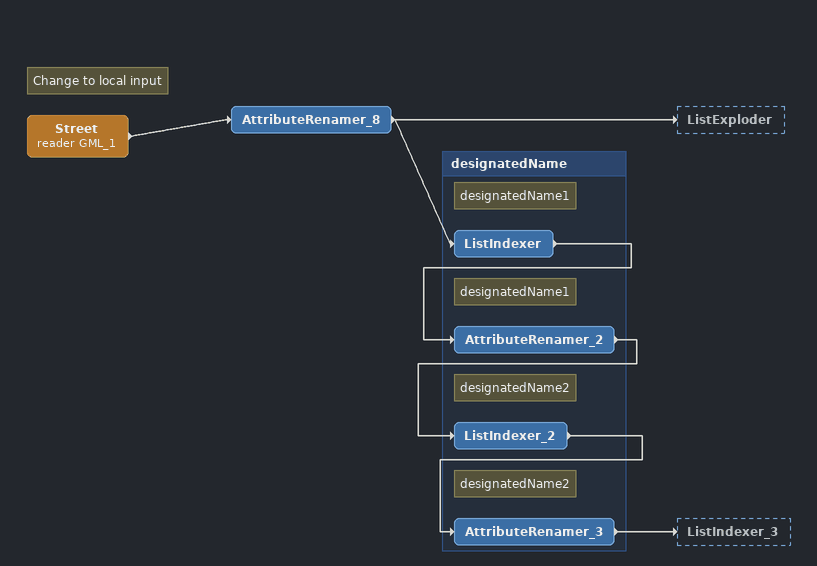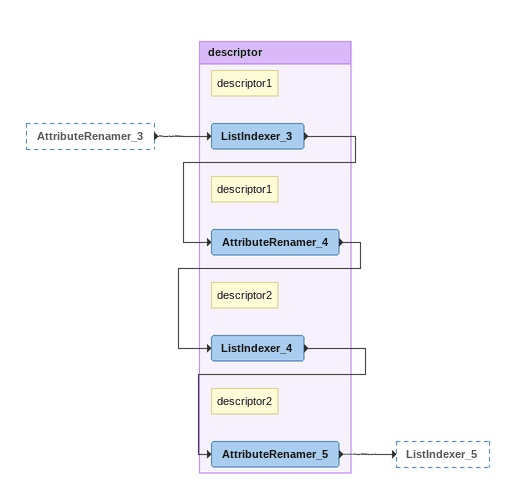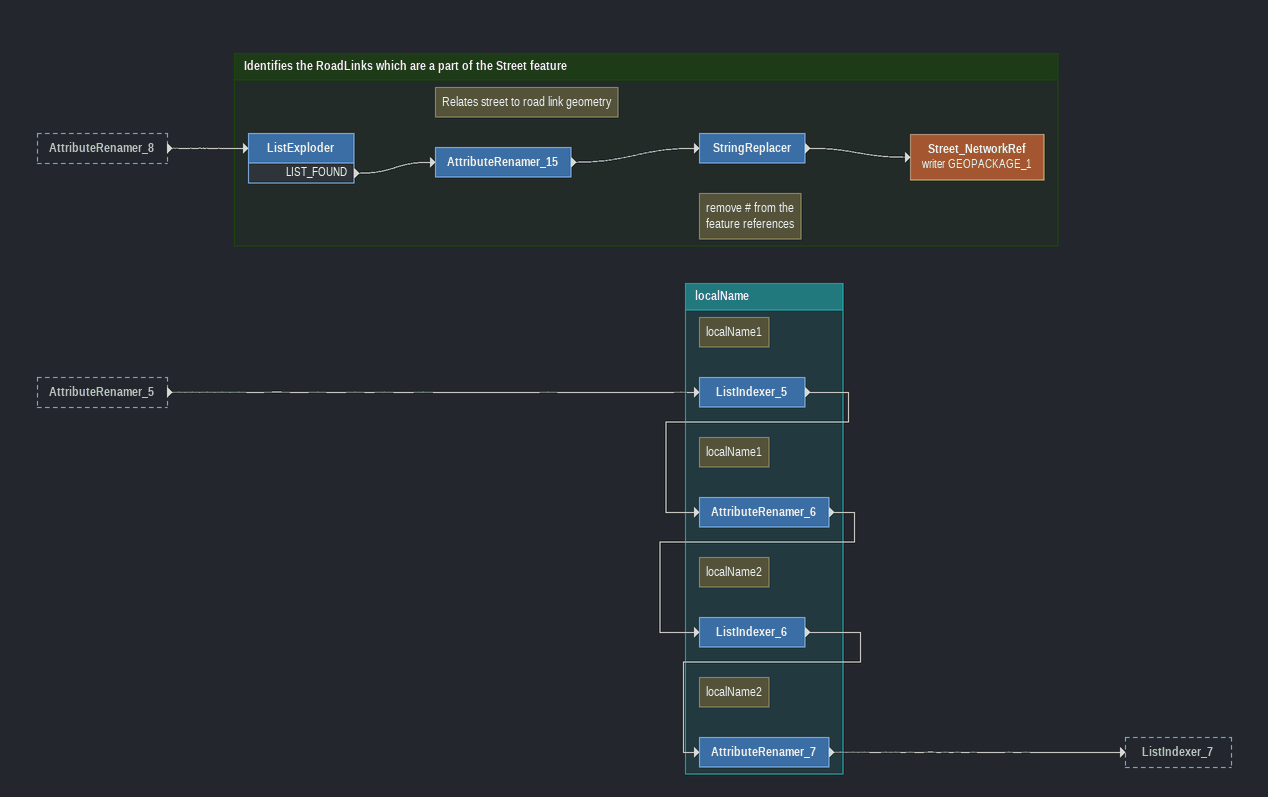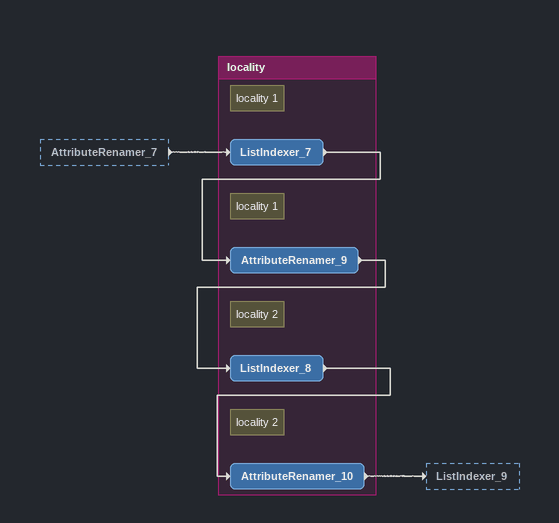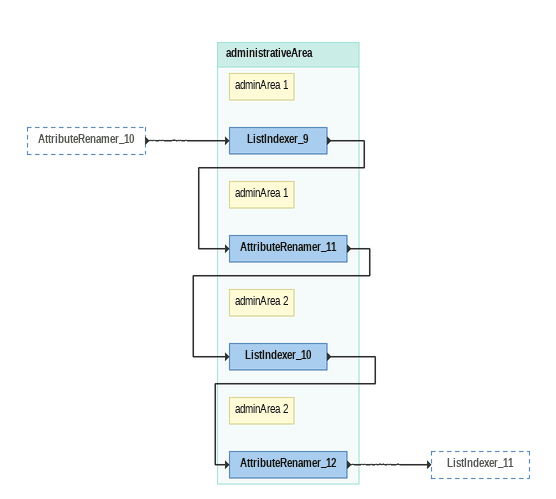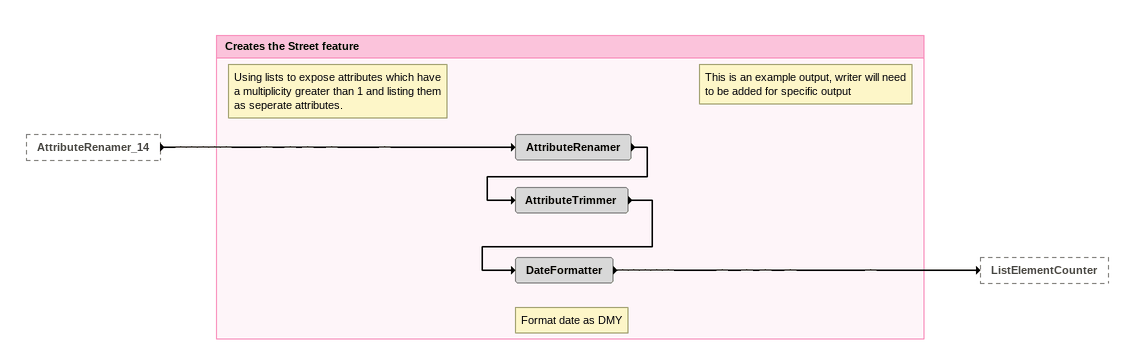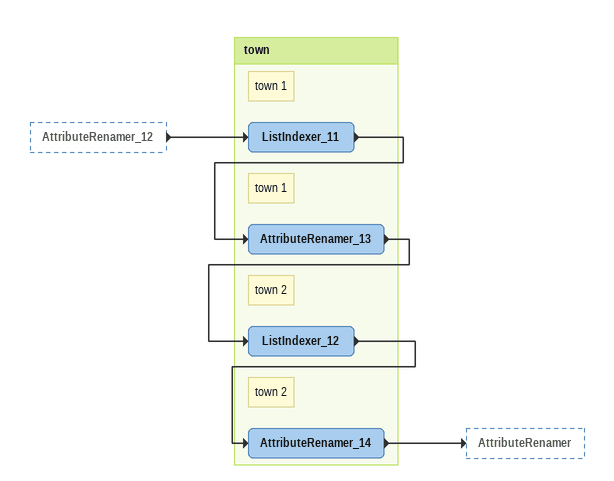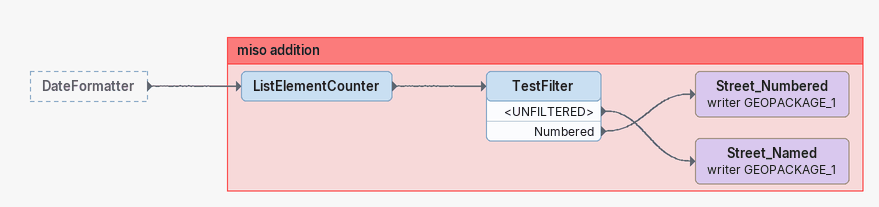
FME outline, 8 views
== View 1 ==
Note: Change to local input
Street (reader GML_1)
    -> AttributeRenamer_8
AttributeRenamer_8
    -> ListExploder
    -> ListIndexer

Bookmark: designatedName
Note: designatedName1
ListIndexer
    -> AttributeRenamer_2
Note: designatedName1
AttributeRenamer_2
    -> ListIndexer_2
Note: designatedName2
ListIndexer_2
    -> AttributeRenamer_3
Note: designatedName2
AttributeRenamer_3
    -> ListIndexer_3

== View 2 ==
AttributeRenamer_3 [outside]
    -> ListIndexer_3

Bookmark: descriptor
Note: descriptor1
ListIndexer_3
    -> AttributeRenamer_4
Note: descriptor1
AttributeRenamer_4
    -> ListIndexer_4
Note: descriptor2
ListIndexer_4
    -> AttributeRenamer_5
Note: descriptor2
AttributeRenamer_5
    -> ListIndexer_5

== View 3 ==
AttributeRenamer_8 [outside]
    -> ListExploder
AttributeRenamer_5 [outside]
    -> ListIndexer_5

Bookmark: Identifies the RoadLinks which are a part of the Street feature
ListExploder
    LIST_FOUND -> AttributeRenamer_15
Note: Relates street to road link geometry
AttributeRenamer_15
    -> StringReplacer
Note: remove # from the / feature references
StringReplacer
    -> Street_NetworkRef (writer GEOPACKAGE_1)
Street_NetworkRef (writer GEOPACKAGE_1)

Bookmark: localName
Note: localName1
ListIndexer_5
    -> AttributeRenamer_6
Note: localName1
AttributeRenamer_6
    -> ListIndexer_6
Note: localName2
ListIndexer_6
    -> AttributeRenamer_7
Note: localName2
AttributeRenamer_7
    -> ListIndexer_7

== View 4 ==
AttributeRenamer_7 [outside]
    -> ListIndexer_7

Bookmark: locality
Note: locality 1
ListIndexer_7
    -> AttributeRenamer_9
Note: locality 1
AttributeRenamer_9
    -> ListIndexer_8
Note: locality 2
ListIndexer_8
    -> AttributeRenamer_10
Note: locality 2
AttributeRenamer_10
    -> ListIndexer_9

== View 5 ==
AttributeRenamer_10 [outside]
    -> ListIndexer_9

Bookmark: administrativeArea
Note: adminArea 1
ListIndexer_9
    -> AttributeRenamer_11
Note: adminArea 1
AttributeRenamer_11
    -> ListIndexer_10
Note: adminArea 2
ListIndexer_10
    -> AttributeRenamer_12
Note: adminArea 2
AttributeRenamer_12
    -> ListIndexer_11

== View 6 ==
AttributeRenamer_14 [outside]
    -> AttributeRenamer

Bookmark: Creates the Street feature
Note: Using lists to expose attributes which have a multiplicity greater than 1 and listing them as seperate attributes.
Note: This is an example output, writer will need to be added for specific output
AttributeRenamer
    -> AttributeTrimmer
AttributeTrimmer
    -> DateFormatter
Note: Format date as DMY
DateFormatter
    -> ListElementCounter

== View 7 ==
AttributeRenamer_12 [outside]
    -> ListIndexer_11

Bookmark: town
Note: town 1
ListIndexer_11
    -> AttributeRenamer_13
Note: town 1
AttributeRenamer_13
    -> ListIndexer_12
Note: town 2
ListIndexer_12
    -> AttributeRenamer_14
Note: town 2
AttributeRenamer_14
    -> AttributeRenamer

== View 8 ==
DateFormatter [outside]
    -> ListElementCounter

Bookmark: miso addition
ListElementCounter
    -> TestFilter
TestFilter
    <UNFILTERED> -> Street_Named (writer GEOPACKAGE_1)
    Numbered -> Street_Numbered (writer GEOPACKAGE_1)
Street_Numbered (writer GEOPACKAGE_1)
Street_Named (writer GEOPACKAGE_1)
